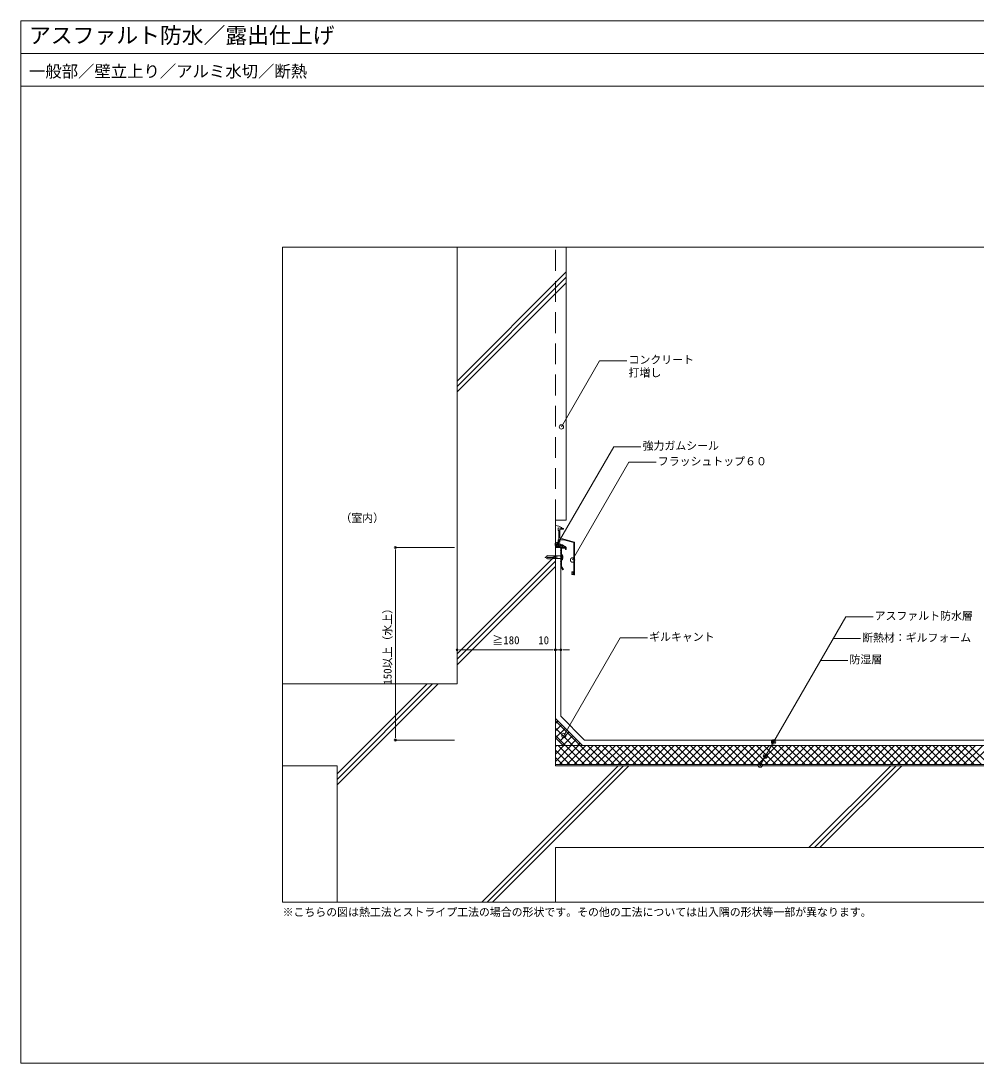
# Model space of a CAD drawing. Units: millimetres, scale not verified. Extents: x -1380 to 1380, y -955 to 955.
# Drawn here: x -1380 to 372, y -955 to 955 of the extents above; entities that cross this region are included whole.
import ezdxf
from ezdxf.enums import TextEntityAlignment as Align

# ---------------------------------------------------------------- set-up
doc = ezdxf.new("R2010")
doc.units = ezdxf.units.MM
doc.header["$LTSCALE"] = 3
doc.linetypes.add('USER1', pattern=[19.05, 12.7, -6.35])
for name, color, linetype, lineweight in [('0-0_0', 7, 'Continuous', 9), ('0-1_HATCH', 9, 'Continuous', 18), ('0-3_KUTAI', 3, 'Continuous', 18), ('0-4_BOUSUI', 1, 'Continuous', 18), ('0-5_MOJI', 7, 'Continuous', 18), ('0-6_sunpo', 7, 'Continuous', 18), ('0-7_KANAMONO_SCREW', 4, 'Continuous', 18), ('0-8_dannnetu', 6, 'Continuous', 18), ('0-9_KANAMONO', 4, 'Continuous', 18), ('0-A_WAKU', 7, 'Continuous', 18)]:
    doc.layers.add(name, color=color, linetype=linetype, lineweight=lineweight)
doc.styles.add('ＭＳ ゴシック', font='')
doc.styles.get('ＭＳ ゴシック').set_extended_font_data('MS Gothic')

# ---------------------------------------------------------------- blocks, each defined once
blk = doc.blocks.new('_DOT')
at = {"layer": '0-0_0'}
for p, q in [((-0.5, 0), (-1, 0)), ((0.25, 0), (-0.25, 0))]:
    blk.add_line(p, q, dxfattribs=at)
blk.add_circle((0, 0), 0.25, dxfattribs=at)

msp = doc.modelspace()

# ---------------------------------------------------------------- linework, layer by layer
at = {"layer": '0-0_0', "lineweight": 18}
msp.add_line((-1380.02, 894.987), (1379.98, 894.987), dxfattribs=at)
msp.add_lwpolyline([(-900.02, -660.013), (899.98, -660.013), (899.98, 539.987), (-900.02, 539.987)], close=True, dxfattribs=at)
at = {"layer": '0-1_HATCH'}
for p, q in [((-580.02, 294.987), (-380.02, 494.987)), ((-580.02, 284.987), (-380.02, 484.987)), ((-580.02, 274.987), (-380.02, 474.987)), ((-400.02, -2.562), (-399.502, -2.044)), ((-400.02, -7.053), (-395.519, -2.551)), ((-394.052, -10.013), (-400.02, -4.044)), ((-398.542, -10.013), (-400.02, -8.534)), ((-398.491, -10.013), (-391.921, -3.443)), ((-389.562, -10.013), (-397.313, -2.262)), ((-394.001, -10.013), (-388.635, -4.647)), ((-385.071, -10.013), (-391.513, -3.571)), ((-389.511, -10.013), (-385.618, -6.121)), ((-385.02, -10.013), (-382.844, -7.837)), ((-380.581, -10.013), (-382.559, -8.036)), ((-380.53, -10.013), (-380.296, -9.779)), ((-580.02, -205.013), (-400.02, -25.013)), ((-580.02, -215.013), (-400.02, -35.013)), ((-580.02, -225.013), (-400.02, -45.013)), ((-800.02, -435.013), (-625.02, -260.013)), ((-800.02, -425.013), (-635.02, -260.013)), ((-800.02, -445.013), (-615.02, -260.013)), ((-354.578, -373.013), (-400.02, -327.57)), ((-400.02, -332.539), (-395.509, -328.027)), ((-400.02, -346.01), (-388.773, -334.763)), ((-368.048, -373.013), (-400.02, -341.041)), ((-399.716, -359.175), (-382.038, -341.498)), ((-381.519, -373.013), (-400.02, -354.511)), ((-392.981, -365.911), (-375.303, -348.233)), ((-386.246, -372.646), (-368.568, -354.968)), ((-373.142, -373.013), (-361.833, -361.703)), ((-400.02, -375.243), (-397.79, -373.013)), ((-400.02, -388.713), (-384.32, -373.013)), ((-400.02, -402.184), (-370.85, -373.013)), ((-373.222, -408.013), (-400.02, -381.215)), ((-359.752, -408.013), (-394.752, -373.013)), ((-392.379, -408.013), (-357.379, -373.013)), ((-346.282, -408.013), (-381.282, -373.013)), ((-378.909, -408.013), (-343.909, -373.013)), ((-332.811, -408.013), (-367.811, -373.013)), ((-365.439, -408.013), (-330.439, -373.013)), ((-359.672, -373.013), (-355.098, -368.439)), ((-319.341, -408.013), (-354.341, -373.013)), ((-351.968, -408.013), (-316.968, -373.013)), ((-305.871, -408.013), (-340.871, -373.013)), ((-338.498, -408.013), (-303.498, -373.013)), ((-292.4, -408.013), (-327.4, -373.013)), ((-325.027, -408.013), (-290.027, -373.013)), ((-278.93, -408.013), (-313.93, -373.013)), ((-311.557, -408.013), (-276.557, -373.013)), ((-265.459, -408.013), (-300.459, -373.013)), ((-298.087, -408.013), (-263.087, -373.013)), ((-251.989, -408.013), (-286.989, -373.013)), ((-284.616, -408.013), (-249.616, -373.013)), ((-238.519, -408.013), (-273.519, -373.013)), ((-271.146, -408.013), (-236.146, -373.013)), ((-225.048, -408.013), (-260.048, -373.013)), ((-257.675, -408.013), (-222.675, -373.013)), ((-211.578, -408.013), (-246.578, -373.013)), ((-244.205, -408.013), (-209.205, -373.013)), ((-198.107, -408.013), (-233.107, -373.013)), ((-230.735, -408.013), (-195.735, -373.013)), ((-184.637, -408.013), (-219.637, -373.013)), ((-217.264, -408.013), (-182.264, -373.013)), ((-171.167, -408.013), (-206.167, -373.013)), ((-203.794, -408.013), (-168.794, -373.013)), ((-157.696, -408.013), (-192.696, -373.013)), ((-190.324, -408.013), (-155.324, -373.013)), ((-144.226, -408.013), (-179.226, -373.013)), ((-176.853, -408.013), (-141.853, -373.013)), ((-130.756, -408.013), (-165.756, -373.013)), ((-163.383, -408.013), (-128.383, -373.013)), ((-117.285, -408.013), (-152.285, -373.013)), ((-149.912, -408.013), (-114.912, -373.013)), ((-103.815, -408.013), (-138.815, -373.013)), ((-136.442, -408.013), (-101.442, -373.013)), ((-90.344, -408.013), (-125.344, -373.013)), ((-122.972, -408.013), (-87.972, -373.013)), ((-76.874, -408.013), (-111.874, -373.013)), ((-109.501, -408.013), (-74.501, -373.013)), ((-63.404, -408.013), (-98.404, -373.013)), ((-96.031, -408.013), (-61.031, -373.013)), ((-49.933, -408.013), (-84.933, -373.013)), ((-82.561, -408.013), (-47.561, -373.013)), ((-36.463, -408.013), (-71.463, -373.013)), ((-69.09, -408.013), (-34.09, -373.013)), ((-22.992, -408.013), (-57.992, -373.013)), ((-55.62, -408.013), (-20.62, -373.013)), ((-9.522, -408.013), (-44.522, -373.013)), ((-42.149, -408.013), (-7.149, -373.013)), ((3.948, -408.013), (-31.052, -373.013)), ((-28.679, -408.013), (6.321, -373.013)), ((17.419, -408.013), (-17.581, -373.013)), ((-15.209, -408.013), (19.791, -373.013)), ((30.889, -408.013), (-4.111, -373.013)), ((-1.738, -408.013), (33.262, -373.013)), ((44.359, -408.013), (9.359, -373.013)), ((11.732, -408.013), (46.732, -373.013)), ((57.83, -408.013), (22.83, -373.013)), ((25.203, -408.013), (60.203, -373.013)), ((71.3, -408.013), (36.3, -373.013)), ((38.673, -408.013), (73.673, -373.013)), ((84.771, -408.013), (49.771, -373.013)), ((52.143, -408.013), (87.143, -373.013)), ((98.241, -408.013), (63.241, -373.013)), ((65.614, -408.013), (100.614, -373.013)), ((111.711, -408.013), (76.711, -373.013)), ((79.084, -408.013), (114.084, -373.013)), ((125.182, -408.013), (90.182, -373.013)), ((92.554, -408.013), (127.554, -373.013)), ((138.652, -408.013), (103.652, -373.013)), ((106.025, -408.013), (141.025, -373.013)), ((152.123, -408.013), (117.123, -373.013)), ((119.495, -408.013), (154.495, -373.013)), ((165.593, -408.013), (130.593, -373.013)), ((132.966, -408.013), (167.966, -373.013)), ((179.063, -408.013), (144.063, -373.013)), ((146.436, -408.013), (181.436, -373.013)), ((192.534, -408.013), (157.534, -373.013)), ((159.906, -408.013), (194.906, -373.013)), ((206.004, -408.013), (171.004, -373.013)), ((173.377, -408.013), (208.377, -373.013)), ((219.474, -408.013), (184.474, -373.013)), ((186.847, -408.013), (221.847, -373.013)), ((232.945, -408.013), (197.945, -373.013)), ((200.318, -408.013), (235.318, -373.013)), ((246.415, -408.013), (211.415, -373.013)), ((213.788, -408.013), (248.788, -373.013)), ((259.886, -408.013), (224.886, -373.013)), ((227.258, -408.013), (262.258, -373.013)), ((273.356, -408.013), (238.356, -373.013)), ((240.729, -408.013), (275.729, -373.013)), ((286.826, -408.013), (251.826, -373.013)), ((254.199, -408.013), (289.199, -373.013)), ((300.297, -408.013), (265.297, -373.013)), ((267.669, -408.013), (302.669, -373.013)), ((313.767, -408.013), (278.767, -373.013)), ((281.14, -408.013), (316.14, -373.013)), ((327.238, -408.013), (292.238, -373.013)), ((294.61, -408.013), (329.61, -373.013)), ((340.708, -408.013), (305.708, -373.013)), ((308.081, -408.013), (343.081, -373.013)), ((354.178, -408.013), (319.178, -373.013)), ((321.551, -408.013), (356.551, -373.013)), ((367.649, -408.013), (332.649, -373.013)), ((335.021, -408.013), (370.021, -373.013)), ((381.119, -408.013), (346.119, -373.013)), ((348.492, -408.013), (383.492, -373.013)), ((394.589, -408.013), (359.589, -373.013)), ((361.962, -408.013), (396.962, -373.013)), ((-386.693, -408.013), (-400.02, -394.685)), ((-535.02, -660.013), (-285.02, -410.013)), ((-525.02, -660.013), (-275.02, -410.013)), ((-515.02, -660.013), (-265.02, -410.013)), ((64.98, -560.013), (214.98, -410.013)), ((74.98, -560.013), (224.98, -410.013)), ((84.98, -560.013), (234.98, -410.013))]:
    msp.add_line(p, q, dxfattribs=at)
at = {"layer": '0-3_KUTAI'}
for p, q in [((-580.02, 539.987), (-580.02, -260.013)), ((-580.02, -260.013), (-900.02, -260.013)), ((-800.02, -410.013), (-900.02, -410.013)), ((-800.02, -410.013), (-800.02, -660.013)), ((899.98, -560.013), (-400.02, -560.013)), ((-400.02, -560.013), (-400.02, -660.013))]:
    msp.add_line(p, q, dxfattribs=at)
at = {"layer": '0-3_KUTAI', "linetype": 'USER1'}
msp.add_line((-400.02, 39.987), (-400.02, 539.987), dxfattribs=at)
at = {"layer": '0-3_KUTAI'}
for points in [[(-400.02, 39.987), (-380.02, 39.987), (-380.02, 539.987)], [(899.98, -410.013), (-400.02, -410.013), (-400.02, 39.987)]]:
    msp.add_lwpolyline(points, dxfattribs=at)
at = {"layer": '0-4_BOUSUI'}
for p, q in [((-390.018, -10.013), (-400.022, -10.013)), ((899.98, -408.013), (-400.02, -408.013))]:
    msp.add_line(p, q, dxfattribs=at)
msp.add_lwpolyline([(578.63, -363.013), (-346.381, -363.013), (-390.02, -319.373), (-390.02, -45.013)], dxfattribs=at)
msp.add_arc((-401.709, -35.236), 33.265, 49.30752, 87.08966, dxfattribs=at)
at = {"layer": '0-5_MOJI'}
for p, q in [((109.331, -177.085), (159.331, -177.085)), ((86.237, -217.085), (136.237, -217.085))]:
    msp.add_line(p, q, dxfattribs=at)
for points in [[(-268.786, 332.272), (-318.786, 332.272), (-388.861, 210.9)], [(-242.998, 174.563), (-292.998, 174.563), (-396.394, -4.523)], [(-215.116, 146.099), (-265.116, 146.099), (-368.511, -32.987)], [(182.425, -137.085), (132.425, -137.085), (-24.465, -408.825)], [(-231.057, -175.593), (-281.057, -175.593), (-384.376, -354.548)]]:
    msp.add_lwpolyline(points, dxfattribs=at)
for centre in [(-388.861, 210.9), (-396.394, -4.523), (-368.511, -32.987), (-384.376, -354.548), (0.062, -366.343), (-14.968, -392.376), (-24.465, -408.825)]:
    msp.add_circle(centre, 4, dxfattribs=at)
at = {"layer": '0-5_MOJI', "lineweight": 9}
for centre, start, end in [((0.062, -366.343), 60, 240), ((0.062, -366.343), 240, 60), ((-14.968, -392.376), 60, 240), ((-14.968, -392.376), 240, 60)]:
    msp.add_arc(centre, 2, start, end, dxfattribs=at)
at = {"layer": '0-6_sunpo'}
for p, q in [((-585.02, -10.013), (-693.375, -10.013)), ((-693.375, -355.013), (-693.375, -18.013)), ((-580.02, -175.332), (-580.02, -197.611)), ((-400.02, -175.332), (-400.02, -197.611)), ((-400.02, -175.332), (-400.02, -197.611)), ((-390.02, -175.332), (-390.02, -197.611)), ((-572.02, -197.611), (-408.02, -197.611)), ((-408.02, -197.611), (-416.02, -197.611)), ((-400.02, -197.611), (-390.02, -197.611)), ((-382.02, -197.611), (-374.02, -197.611)), ((-585.02, -363.013), (-693.375, -363.013))]:
    msp.add_line(p, q, dxfattribs=at)
at = {"layer": '0-7_KANAMONO_SCREW'}
for p, q in [((-415.643, -26.337), (-418.563, -27.547)), ((-415.643, -29.526), (-418.563, -28.317)), ((-416.241, -26.585), (-415.643, -28.974)), ((-401.476, -27.723), (-415.643, -27.098)), ((-401.476, -28.14), (-415.643, -28.765)), ((-415.643, -28.765), (-415.643, -30.432)), ((-415.643, -30.432), (-414.494, -31.006)), ((-414.853, -27.133), (-414.459, -28.713)), ((-404.39, -25.303), (-414.494, -24.857)), ((-404.39, -30.56), (-414.494, -31.006)), ((-413.589, -27.189), (-413.222, -28.658)), ((-412.326, -27.245), (-411.986, -28.604)), ((-411.062, -27.3), (-410.749, -28.549)), ((-409.798, -27.356), (-409.513, -28.494)), ((-408.534, -27.412), (-408.277, -28.44)), ((-407.27, -27.468), (-407.04, -28.385)), ((-406.006, -27.523), (-405.804, -28.331)), ((-404.742, -27.579), (-404.568, -28.276)), ((-404.399, -25.511), (-404.39, -25.303)), ((-401.486, -25.64), (-404.399, -25.511)), ((-401.486, -30.223), (-404.399, -30.352)), ((-404.399, -30.352), (-404.39, -30.56)), ((-404.191, -25.52), (-404.182, -25.312)), ((-404.191, -30.343), (-404.182, -30.551)), ((-401.685, -25.422), (-404.182, -25.312)), ((-401.685, -30.441), (-404.182, -30.551)), ((-403.478, -27.635), (-403.331, -28.222)), ((-402.214, -27.691), (-402.095, -28.167)), ((-401.694, -25.631), (-401.685, -25.422)), ((-401.694, -30.233), (-401.685, -30.441)), ((-401.486, -25.64), (-401.476, -25.432)), ((-401.486, -30.223), (-401.476, -30.432)), ((-389.654, -25.432), (-401.476, -25.432)), ((-401.476, -27.723), (-401.476, -28.14)), ((-389.654, -30.432), (-401.476, -30.432)), ((-399.81, -25.432), (-399.81, -30.432)), ((-397.31, -25.432), (-397.31, -30.432)), ((-388.82, -23.348), (-388.82, -24.598)), ((-388.82, -23.348), (-387.154, -23.348)), ((-388.82, -24.598), (-388.82, -31.265)), ((-388.82, -31.265), (-388.82, -32.515)), ((-387.154, -32.515), (-388.82, -32.515)), ((-387.154, -23.348), (-387.154, -32.515)), ((-386.737, -24.39), (-387.154, -24.39)), ((-387.154, -31.473), (-386.737, -31.473)), ((-386.737, -31.473), (-386.737, -24.39)), ((-386.737, -24.39), (-386.529, -25.432)), ((-386.529, -30.432), (-386.737, -31.473)), ((-386.529, -30.432), (-386.529, -25.432))]:
    msp.add_line(p, q, dxfattribs=at)
msp.add_lwpolyline([(-415.643, -27.098), (-415.643, -25.432), (-414.494, -24.857)], dxfattribs=at)
for centre, radius, start, end in [((-418.404, -27.932), 0.417, 112.5, 247.5), ((-389.654, -24.598), 0.833, 270, 0), ((-389.654, -31.265), 0.833, 0, 90)]:
    msp.add_arc(centre, radius, start, end, dxfattribs=at)
at = {"layer": '0-8_dannnetu'}
msp.add_line((899.98, -373.013), (-400.02, -373.013), dxfattribs=at)
msp.add_lwpolyline([(-400.02, -323.516), (-350.523, -373.013), (-385.878, -373.013), (-400.02, -358.871)], close=True, dxfattribs=at)
at = {"layer": '0-9_KANAMONO', "color": 1}
msp.add_line((-388.02, 25.911), (-388.02, 26.547), dxfattribs=at)
at = {"layer": '0-9_KANAMONO'}
for p, q in [((-390.82, -15.763), (-390.02, -15.013)), ((-369.82, -55.013), (-369.82, -55.57)), ((-369.57, -56.003), (-369.498, -56.045)), ((-369.82, -58.456), (-369.82, -59.013)), ((-369.498, -57.981), (-369.57, -58.023))]:
    msp.add_line(p, q, dxfattribs=at)
at = {"layer": '0-9_KANAMONO', "color": 1}
for points in [[(-400.02, 29.987), (-400.02, 25.487), (-399.52, 24.987), (-399.52, 21.487), (-400.02, 20.987), (-400.02, -1.013)], [(-399.02, -2.013), (-395.02, -2.013), (-395.02, 3.987), (-393.52, 4.287), (-393.52, 20.687), (-395.02, 20.987), (-395.02, 26.187), (-388.58, 25.414)]]:
    msp.add_lwpolyline(points, dxfattribs=at)
at = {"layer": '0-9_KANAMONO'}
for points in [[(-395.02, 25.961), (-395.02, 20.987), (-393.52, 20.987), (-393.52, 3.987), (-395.02, 3.987), (-395.02, -0.013), (-392.02, -0.013), (-392.02, 3.987), (-384.971, 3.987), (-366.32, -1.011), (-366.32, -29.713)], [(-392.02, 8.756), (-392.02, 12.187), (-392.32, 12.487), (-392.02, 12.787), (-392.02, 23.487), (-385.02, 23.487), (-385.02, 24.987), (-394.797, 26.16)], [(-369.32, -59.513), (-366.32, -59.513), (-366.32, -60.013), (-365.02, -60.013), (-365.02, -0.013), (-390.538, 6.824)], [(-366.32, -30.313), (-366.32, -54.513), (-369.32, -54.513)]]:
    msp.add_lwpolyline(points, dxfattribs=at)
msp.add_lwpolyline([(-390.82, -15.763), (-390.02, -15.013), (-390.02, -11.513), (-390.82, -10.763), (-390.02, -10.013), (-380.02, -10.013), (-380.02, -14.013), (-381.22, -14.013), (-381.22, -11.213), (-388.82, -11.213), (-388.82, -44.65), (-385.022, -50.347), (-386.02, -51.013), (-390.02, -45.013), (-390.02, -41.513), (-390.82, -40.763), (-390.02, -40.013), (-390.02, -36.513), (-390.82, -35.763), (-390.02, -35.013), (-390.02, -31.513), (-390.82, -30.763), (-390.02, -30.013), (-390.02, -26.513), (-390.82, -25.763), (-390.02, -25.013), (-390.02, -21.513), (-390.82, -20.763), (-390.02, -20.013), (-390.02, -16.513)], close=True, dxfattribs=at)
at = {"layer": '0-9_KANAMONO', "color": 1}
for centre, radius, start, end in [((-404.908, -9.713), 40, 65.02695, 82.98138), ((-388.52, 25.911), 0.5, 263.15723, 0), ((-399.02, -1.013), 1, 180, 270)]:
    msp.add_arc(centre, radius, start, end, dxfattribs=at)
at = {"layer": '0-9_KANAMONO'}
for centre, radius, start, end in [((-394.82, 25.961), 0.2, 83.15723, 180), ((-390.02, 8.756), 2, 180, 255), ((-366.32, -30.013), 0.3, 270, 90), ((-369.32, -55.013), 0.5, 90, 180), ((-369.32, -55.57), 0.5, 180, 240), ((-369.248, -55.612), 0.5, 240, 315.52249), ((-367.82, -57.013), 1.5, 224.47751, 135.52249), ((-369.32, -58.456), 0.5, 120, 180), ((-369.32, -59.013), 0.5, 180, 270), ((-369.248, -58.414), 0.5, 44.47751, 120)]:
    msp.add_arc(centre, radius, start, end, dxfattribs=at)
at = {"layer": '0-A_WAKU'}
for points in [[(1379.98, 834.987), (-1380.02, 834.987), (-1380.02, 954.987), (1379.98, 954.987)], [(-1380.02, -955.013), (1379.98, -955.013), (1379.98, 954.987), (-1380.02, 954.987)]]:
    msp.add_lwpolyline(points, close=True, dxfattribs=at)

# ---------------------------------------------------------------- block references
at = {"layer": '0-6_sunpo', "xscale": 8, "yscale": 8}
for p, rotation in [((-693.375, -10.013), 90), ((-580.02, -197.611), 180), ((-390.02, -197.611), 180), ((-693.375, -363.013), 270)]:
    msp.add_blockref('_DOT', p, dxfattribs=dict(at, rotation=rotation))
msp.add_blockref('_DOT', (-400.02, -197.611), dxfattribs=at)
msp.add_blockref('_DOT', (-400.02, -197.611), dxfattribs=at)

# ---------------------------------------------------------------- texts
at = {"layer": '0-5_MOJI', "style": 'ＭＳ ゴシック'}
for s, p in [('コンクリート', (-265.786, 322.272)), ('打増し', (-265.786, 298.535)), ('強力ガムシール', (-239.998, 164.563)), ('フラッシュトップ６０', (-212.116, 136.099)), ('（室内）', (-794.012, 32.238)), ('アスファルト防水層', (185.425, -147.085)), ('ギルキャント', (-228.057, -185.593)), ('断熱材：ギルフォーム', (162.331, -187.085)), ('防湿層', (139.237, -227.085)), ('※こちらの図は熱工法とストライプ工法の場合の形状です。その他の工法については出入隅の形状等一部が異なります。', (-900.02, -690.013))]:
    msp.add_text(s, height=14.66, dxfattribs=at).set_placement(p, align=Align.BOTTOM_LEFT)
at = {"layer": '0-6_sunpo', "style": 'ＭＳ ゴシック'}
msp.add_text('150以上（水上）', height=14.66, rotation=90, dxfattribs=at).set_placement((-695.847, -261.513), align=Align.BOTTOM_LEFT)
for s, p in [('≧180', (-515.539, -191.731)), ('10', (-431.439, -191.731))]:
    msp.add_text(s, height=14.66, dxfattribs=at).set_placement(p, align=Align.BOTTOM_LEFT)
at = {"layer": '0-A_WAKU', "style": 'ＭＳ ゴシック'}
for s, height, p in [('アスファルト防水／露出仕上げ', 29.33, (-1365.02, 904.987)), ('一般部／壁立上り／アルミ水切／断熱', 21.99, (-1365.02, 844.987))]:
    msp.add_text(s, height=height, dxfattribs=at).set_placement(p, align=Align.BOTTOM_LEFT)

doc.saveas('drawing.dxf')
